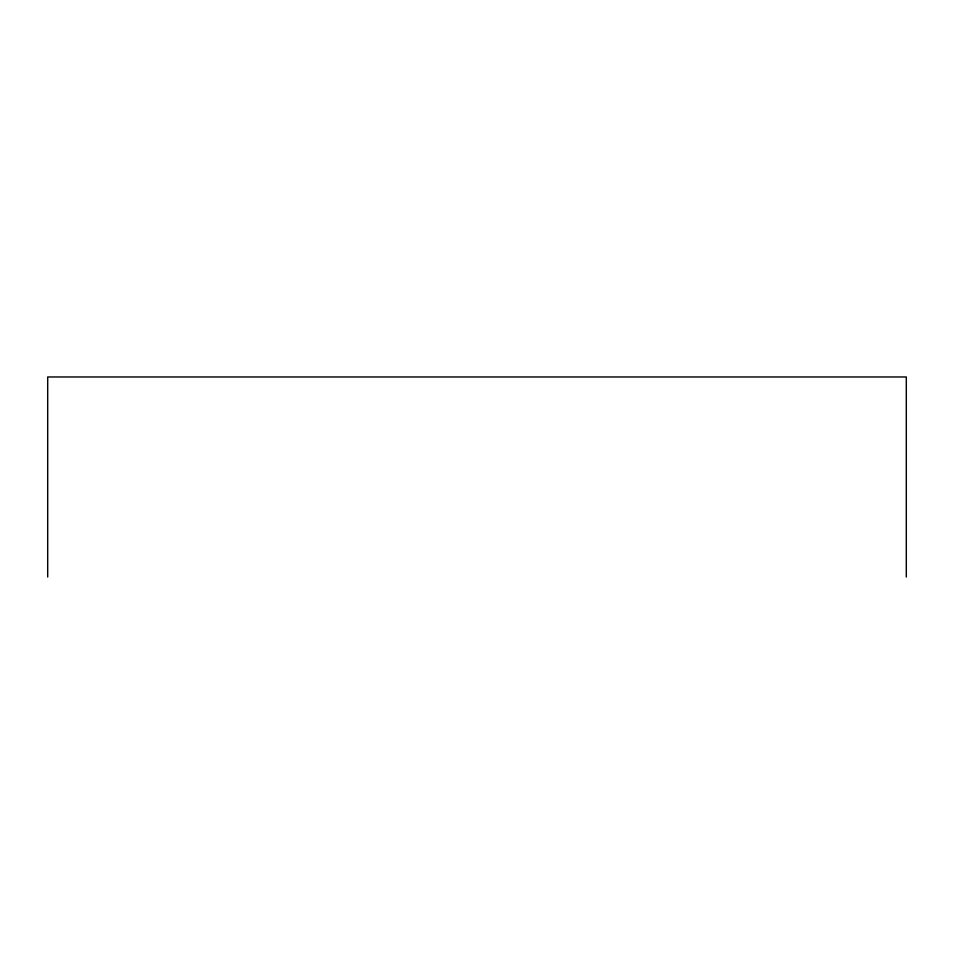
<?xml version="1.0" encoding="UTF-8"?>
<svg xmlns="http://www.w3.org/2000/svg" width="954" height="954" viewBox="0 0 954 954"><rect width="100%" height="100%" fill="white"/><g stroke="black" fill="none" stroke-linecap="round" stroke-linejoin="round"><path stroke-width="1.43" d="M906.3 577.027L906.3 376.973L47.7 376.973L47.7 577.027"/></g></svg>
